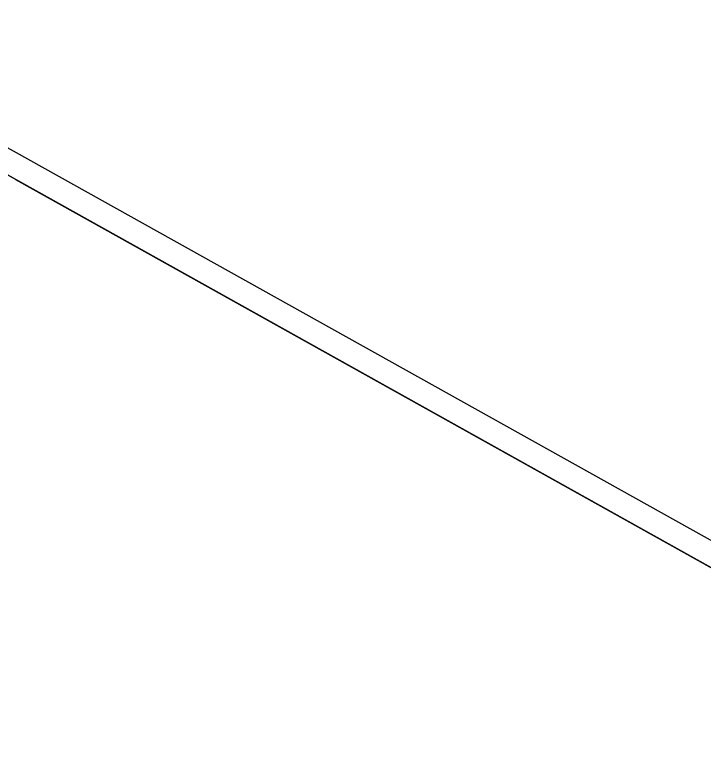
# Model space of a CAD drawing. Header units: metres. Extents: x 2.3 to 42.8, y 0.9 to 31.9.
# Drawn here: x 23.2491 to 23.3177, y 13.8479 to 13.9226 of the extents above; entities that cross this region are included whole.
import ezdxf

# ---------------------------------------------------------------- set-up
doc = ezdxf.new("R2010")
doc.units = ezdxf.units.M
doc.layers.add('PARETI_STRUTTURE', color=7, linetype='Continuous')

msp = doc.modelspace()

# ---------------------------------------------------------------- linework, layer by layer
at = {"layer": 'PARETI_STRUTTURE'}
for points in [[(23.510653, 13.762977), (23.224584, 13.922588)], [(23.249027, 13.906254), (23.22343, 13.920531), (23.509499, 13.76092)], [(23.249101, 13.906208), (23.509503, 13.760916)], [(23.249101, 13.906208), (23.509503, 13.760916)], [(23.249101, 13.906208), (23.509503, 13.760916)], [(23.249101, 13.906208), (23.509503, 13.760916)], [(23.249101, 13.906208), (23.509503, 13.760916)]]:
    msp.add_lwpolyline(points, dxfattribs=at)
msp.add_lwpolyline([(23.509503, 13.760916), (23.249101, 13.906208)], close=True, dxfattribs=at)
msp.add_lwpolyline([(23.509503, 13.760916), (23.249101, 13.906208)], close=True, dxfattribs=at)

doc.saveas('drawing.dxf')
